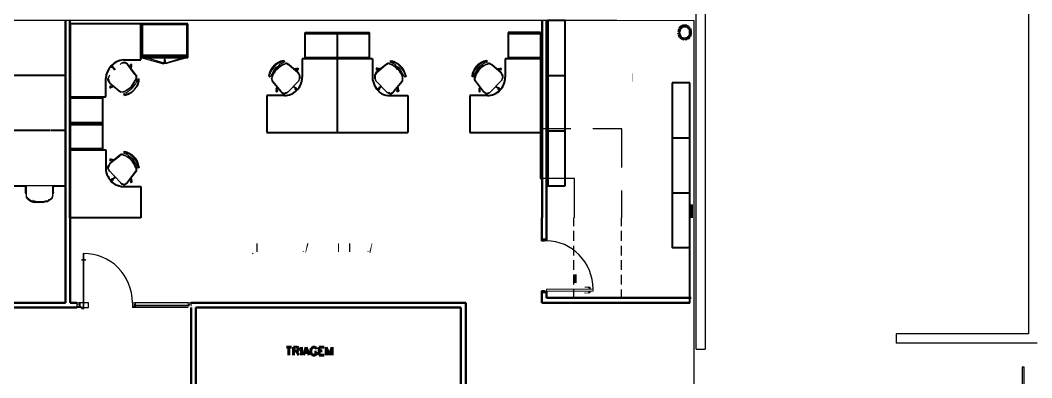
# Model space of a CAD drawing. Header units: millimetres. Extents: x -8 to 5830, y -596 to 3598.
# Drawn here: x 1683.31 to 1699.73, y 2387.28 to 2393.09 of the extents above; entities that cross this region are included whole.
import ezdxf

# ---------------------------------------------------------------- set-up
doc = ezdxf.new("R2010")
doc.units = ezdxf.units.MM
doc.layers.get('0').update_dxf_attribs({"color": 9})

msp = doc.modelspace()

# ---------------------------------------------------------------- linework, layer by layer
for p, q in [((1694.283, 2387.748), (1694.283, 2393.348)), ((1694.433, 2393.348), (1694.433, 2387.748)), ((1699.683, 2393.348), (1699.683, 2387.998)), ((1699.683, 2387.998), (1697.533, 2387.998)), ((1697.533, 2387.998), (1697.533, 2387.848)), ((1699.823, 2387.848), (1697.533, 2387.848)), ((1694.283, 2387.748), (1694.433, 2387.748))]:
    msp.add_line(p, q)
at = {"lineweight": 25}
for p, q in [((1693, 2393.087), (1679.003, 2393.087)), ((1694.253, 2378.739), (1694.253, 2393.087)), ((1685.646, 2392.394), (1685.271, 2392.508)), ((1685.271, 2392.508), (1685.271, 2392.487)), ((1685.271, 2392.487), (1685.636, 2392.384)), ((1685.291, 2392.529), (1686.021, 2392.529)), ((1685.646, 2392.394), (1685.656, 2392.487)), ((1685.656, 2392.487), (1685.666, 2392.394)), ((1685.666, 2392.394), (1686.031, 2392.508)), ((1686.031, 2392.487), (1685.666, 2392.384)), ((1686.031, 2392.508), (1686.031, 2392.487)), ((1684.797, 2392.342), (1684.787, 2392.342)), ((1684.787, 2392.342), (1684.787, 2392.322)), ((1684.787, 2392.322), (1684.807, 2392.332)), ((1684.807, 2392.353), (1684.797, 2392.342)), ((1684.807, 2392.332), (1684.817, 2392.353)), ((1684.807, 2392.342), (1684.807, 2392.353)), ((1684.817, 2392.342), (1684.807, 2392.342)), ((1684.817, 2392.311), (1684.817, 2392.342)), ((1684.817, 2392.311), (1684.827, 2392.322)), ((1684.846, 2392.28), (1684.817, 2392.311)), ((1684.827, 2392.322), (1684.856, 2392.291)), ((1684.955, 2392.394), (1684.935, 2392.373)), ((1684.975, 2392.404), (1684.955, 2392.394)), ((1685.024, 2392.394), (1684.955, 2392.394)), ((1685.024, 2392.404), (1684.975, 2392.404)), ((1685.034, 2392.394), (1685.024, 2392.404)), ((1685.034, 2392.384), (1685.024, 2392.394)), ((1685.054, 2392.384), (1685.034, 2392.394)), ((1685.054, 2392.373), (1685.034, 2392.384)), ((1685.182, 2392.218), (1685.054, 2392.384)), ((1685.172, 2392.208), (1685.054, 2392.373)), ((1685.103, 2392.353), (1685.103, 2392.373)), ((1685.123, 2392.373), (1685.103, 2392.373)), ((1685.103, 2392.353), (1685.123, 2392.353)), ((1685.123, 2392.342), (1685.103, 2392.342)), ((1685.103, 2392.342), (1685.103, 2392.322)), ((1685.113, 2392.342), (1685.123, 2392.353)), ((1685.113, 2392.311), (1685.123, 2392.342)), ((1685.123, 2392.353), (1685.123, 2392.373)), ((1685.636, 2392.384), (1685.646, 2392.394)), ((1685.666, 2392.384), (1685.666, 2392.394)), ((1687.433, 2392.291), (1687.413, 2392.249)), ((1687.462, 2392.322), (1687.433, 2392.291)), ((1687.472, 2392.301), (1687.433, 2392.239)), ((1687.462, 2392.301), (1687.443, 2392.291)), ((1687.482, 2392.291), (1687.452, 2392.27)), ((1687.492, 2392.342), (1687.462, 2392.322)), ((1687.502, 2392.332), (1687.472, 2392.301)), ((1687.482, 2392.332), (1687.472, 2392.311)), ((1687.512, 2392.322), (1687.482, 2392.291)), ((1687.522, 2392.373), (1687.492, 2392.342)), ((1687.531, 2392.353), (1687.502, 2392.332)), ((1687.571, 2392.363), (1687.512, 2392.322)), ((1687.561, 2392.394), (1687.522, 2392.373)), ((1687.571, 2392.373), (1687.531, 2392.353)), ((1687.591, 2392.404), (1687.561, 2392.394)), ((1687.61, 2392.384), (1687.571, 2392.373)), ((1687.6, 2392.373), (1687.571, 2392.363)), ((1687.6, 2392.435), (1687.581, 2392.435)), ((1687.591, 2392.425), (1687.6, 2392.435)), ((1687.6, 2392.425), (1687.591, 2392.404)), ((1687.62, 2392.384), (1687.6, 2392.373)), ((1687.62, 2392.394), (1687.61, 2392.384)), ((1687.64, 2392.394), (1687.62, 2392.394)), ((1687.64, 2392.384), (1687.62, 2392.384)), ((1687.66, 2392.384), (1687.64, 2392.394)), ((1687.65, 2392.373), (1687.64, 2392.384)), ((1687.67, 2392.363), (1687.65, 2392.373)), ((1687.67, 2392.373), (1687.66, 2392.384)), ((1687.828, 2392.239), (1687.67, 2392.373)), ((1687.818, 2392.239), (1687.67, 2392.363)), ((1687.758, 2392.301), (1687.788, 2392.311)), ((1687.788, 2392.291), (1687.778, 2392.291)), ((1687.788, 2392.311), (1687.788, 2392.291)), ((1687.798, 2392.301), (1687.788, 2392.291)), ((1687.798, 2392.311), (1687.828, 2392.311)), ((1687.798, 2392.311), (1687.798, 2392.291)), ((1687.798, 2392.291), (1687.828, 2392.291)), ((1687.798, 2392.291), (1687.808, 2392.28)), ((1687.818, 2392.28), (1687.818, 2392.291)), ((1687.828, 2392.291), (1687.828, 2392.311)), ((1689.249, 2392.373), (1689.081, 2392.239)), ((1689.111, 2392.311), (1689.091, 2392.311)), ((1689.091, 2392.311), (1689.091, 2392.291)), ((1689.121, 2392.291), (1689.091, 2392.291)), ((1689.091, 2392.291), (1689.101, 2392.28)), ((1689.249, 2392.363), (1689.101, 2392.239)), ((1689.121, 2392.301), (1689.111, 2392.311)), ((1689.111, 2392.28), (1689.131, 2392.301)), ((1689.121, 2392.291), (1689.121, 2392.301)), ((1689.16, 2392.301), (1689.131, 2392.311)), ((1689.131, 2392.311), (1689.131, 2392.291)), ((1689.131, 2392.291), (1689.14, 2392.291)), ((1689.259, 2392.384), (1689.249, 2392.373)), ((1689.269, 2392.373), (1689.249, 2392.363)), ((1689.279, 2392.394), (1689.259, 2392.384)), ((1689.279, 2392.384), (1689.269, 2392.373)), ((1689.288, 2392.394), (1689.279, 2392.394)), ((1689.298, 2392.384), (1689.279, 2392.384)), ((1689.308, 2392.384), (1689.288, 2392.394)), ((1689.318, 2392.373), (1689.298, 2392.384)), ((1689.348, 2392.373), (1689.308, 2392.384)), ((1689.318, 2392.425), (1689.318, 2392.435)), ((1689.318, 2392.435), (1689.338, 2392.435)), ((1689.318, 2392.404), (1689.328, 2392.425)), ((1689.348, 2392.363), (1689.318, 2392.373)), ((1689.358, 2392.394), (1689.328, 2392.404)), ((1689.377, 2392.353), (1689.348, 2392.373)), ((1689.407, 2392.322), (1689.348, 2392.363)), ((1689.397, 2392.373), (1689.358, 2392.394)), ((1689.417, 2392.332), (1689.377, 2392.353)), ((1689.427, 2392.342), (1689.397, 2392.373)), ((1689.437, 2392.291), (1689.407, 2392.322)), ((1689.446, 2392.301), (1689.417, 2392.332)), ((1689.456, 2392.322), (1689.427, 2392.342)), ((1689.446, 2392.332), (1689.427, 2392.311)), ((1689.466, 2392.27), (1689.437, 2392.291)), ((1689.486, 2392.239), (1689.446, 2392.301)), ((1689.486, 2392.291), (1689.456, 2392.322)), ((1689.466, 2392.301), (1689.456, 2392.291)), ((1689.506, 2392.249), (1689.486, 2392.291)), ((1690.73, 2392.291), (1690.7, 2392.249)), ((1690.749, 2392.322), (1690.73, 2392.291)), ((1690.799, 2392.332), (1690.739, 2392.27)), ((1690.759, 2392.301), (1690.739, 2392.291)), ((1690.779, 2392.342), (1690.749, 2392.322)), ((1690.799, 2392.322), (1690.749, 2392.27)), ((1690.779, 2392.332), (1690.759, 2392.311)), ((1690.818, 2392.373), (1690.779, 2392.342)), ((1690.858, 2392.363), (1690.799, 2392.322)), ((1690.828, 2392.353), (1690.799, 2392.332)), ((1690.848, 2392.394), (1690.818, 2392.373)), ((1690.868, 2392.373), (1690.828, 2392.353)), ((1690.888, 2392.404), (1690.848, 2392.394)), ((1690.897, 2392.373), (1690.858, 2392.363)), ((1690.897, 2392.384), (1690.868, 2392.373)), ((1690.888, 2392.435), (1690.878, 2392.435)), ((1690.888, 2392.425), (1690.878, 2392.425)), ((1690.897, 2392.435), (1690.888, 2392.425)), ((1690.888, 2392.425), (1690.888, 2392.404)), ((1690.917, 2392.394), (1690.897, 2392.384)), ((1690.917, 2392.384), (1690.897, 2392.373)), ((1690.937, 2392.394), (1690.917, 2392.394)), ((1690.927, 2392.384), (1690.917, 2392.384)), ((1690.967, 2392.363), (1690.927, 2392.384)), ((1690.947, 2392.384), (1690.937, 2392.394)), ((1690.967, 2392.373), (1690.947, 2392.384)), ((1691.124, 2392.239), (1690.967, 2392.373)), ((1691.115, 2392.239), (1690.967, 2392.363)), ((1691.055, 2392.301), (1691.085, 2392.311)), ((1691.085, 2392.291), (1691.065, 2392.291)), ((1691.085, 2392.311), (1691.085, 2392.291)), ((1691.095, 2392.301), (1691.085, 2392.291)), ((1691.095, 2392.311), (1691.115, 2392.311)), ((1691.095, 2392.311), (1691.095, 2392.291)), ((1691.095, 2392.291), (1691.124, 2392.291)), ((1691.095, 2392.291), (1691.105, 2392.28)), ((1691.105, 2392.28), (1691.115, 2392.291)), ((1691.124, 2392.301), (1691.115, 2392.311)), ((1691.124, 2392.291), (1691.124, 2392.301)), ((1684.758, 2392.198), (1684.728, 2392.136)), ((1684.728, 2392.136), (1684.728, 2392.125)), ((1684.728, 2392.125), (1684.748, 2392.084)), ((1684.748, 2392.167), (1684.738, 2392.146)), ((1684.738, 2392.146), (1684.748, 2392.125)), ((1684.758, 2392.187), (1684.748, 2392.177)), ((1684.748, 2392.177), (1684.748, 2392.167)), ((1684.748, 2392.125), (1684.748, 2392.105)), ((1685.182, 2392.198), (1685.172, 2392.208)), ((1685.172, 2392.105), (1685.192, 2392.146)), ((1685.192, 2392.198), (1685.182, 2392.218)), ((1685.192, 2392.177), (1685.182, 2392.198)), ((1685.182, 2392.115), (1685.202, 2392.146)), ((1685.202, 2392.187), (1685.192, 2392.198)), ((1685.192, 2392.146), (1685.192, 2392.177)), ((1685.202, 2392.146), (1685.202, 2392.187)), ((1685.202, 2392.094), (1685.212, 2392.136)), ((1685.212, 2392.136), (1685.231, 2392.136)), ((1685.231, 2392.136), (1685.241, 2392.146)), ((1685.231, 2392.125), (1685.231, 2392.136)), ((1685.241, 2392.094), (1685.241, 2392.136)), ((1687.344, 2392.187), (1687.344, 2392.177)), ((1687.364, 2392.177), (1687.344, 2392.167)), ((1687.354, 2392.177), (1687.354, 2392.187)), ((1687.373, 2392.177), (1687.354, 2392.167)), ((1687.393, 2392.218), (1687.373, 2392.177)), ((1687.393, 2392.156), (1687.383, 2392.146)), ((1687.383, 2392.146), (1687.393, 2392.125)), ((1687.413, 2392.249), (1687.393, 2392.218)), ((1687.403, 2392.198), (1687.393, 2392.156)), ((1687.403, 2392.167), (1687.393, 2392.146)), ((1687.393, 2392.146), (1687.393, 2392.136)), ((1687.393, 2392.136), (1687.413, 2392.094)), ((1687.393, 2392.125), (1687.393, 2392.105)), ((1687.423, 2392.239), (1687.403, 2392.198)), ((1687.413, 2392.198), (1687.403, 2392.167)), ((1687.433, 2392.239), (1687.413, 2392.198)), ((1687.452, 2392.27), (1687.423, 2392.239)), ((1687.808, 2392.28), (1687.818, 2392.28)), ((1687.828, 2392.218), (1687.818, 2392.239)), ((1687.847, 2392.218), (1687.828, 2392.239)), ((1687.837, 2392.208), (1687.828, 2392.218)), ((1687.828, 2392.115), (1687.837, 2392.125)), ((1687.847, 2392.187), (1687.837, 2392.208)), ((1687.837, 2392.125), (1687.847, 2392.146)), ((1687.837, 2392.115), (1687.847, 2392.136)), ((1687.847, 2392.208), (1687.847, 2392.218)), ((1687.857, 2392.187), (1687.847, 2392.208)), ((1687.847, 2392.146), (1687.847, 2392.187)), ((1687.847, 2392.136), (1687.857, 2392.146)), ((1687.857, 2392.146), (1687.857, 2392.187)), ((1689.071, 2392.218), (1689.061, 2392.208)), ((1689.061, 2392.208), (1689.061, 2392.146)), ((1689.061, 2392.146), (1689.071, 2392.136)), ((1689.081, 2392.239), (1689.071, 2392.218)), ((1689.081, 2392.208), (1689.071, 2392.187)), ((1689.071, 2392.187), (1689.071, 2392.146)), ((1689.071, 2392.146), (1689.081, 2392.125)), ((1689.071, 2392.136), (1689.081, 2392.115)), ((1689.091, 2392.218), (1689.081, 2392.208)), ((1689.081, 2392.125), (1689.091, 2392.115)), ((1689.101, 2392.239), (1689.091, 2392.218)), ((1689.101, 2392.28), (1689.111, 2392.28)), ((1689.496, 2392.239), (1689.466, 2392.27)), ((1689.506, 2392.198), (1689.486, 2392.239)), ((1689.515, 2392.198), (1689.496, 2392.239)), ((1689.525, 2392.218), (1689.506, 2392.249)), ((1689.515, 2392.167), (1689.506, 2392.198)), ((1689.525, 2392.156), (1689.515, 2392.198)), ((1689.515, 2392.115), (1689.515, 2392.167)), ((1689.545, 2392.177), (1689.525, 2392.218)), ((1689.525, 2392.105), (1689.525, 2392.156)), ((1689.555, 2392.177), (1689.545, 2392.167)), ((1689.565, 2392.187), (1689.555, 2392.177)), ((1689.575, 2392.177), (1689.555, 2392.167)), ((1689.575, 2392.187), (1689.575, 2392.177)), ((1690.641, 2392.187), (1690.641, 2392.177)), ((1690.651, 2392.177), (1690.641, 2392.167)), ((1690.651, 2392.187), (1690.651, 2392.177)), ((1690.67, 2392.177), (1690.651, 2392.167)), ((1690.68, 2392.218), (1690.67, 2392.177)), ((1690.7, 2392.249), (1690.68, 2392.218)), ((1690.72, 2392.239), (1690.68, 2392.156)), ((1690.68, 2392.156), (1690.68, 2392.125)), ((1690.68, 2392.125), (1690.69, 2392.105)), ((1690.7, 2392.167), (1690.69, 2392.146)), ((1690.69, 2392.146), (1690.69, 2392.136)), ((1690.69, 2392.136), (1690.71, 2392.094)), ((1690.71, 2392.198), (1690.7, 2392.167)), ((1690.73, 2392.239), (1690.71, 2392.198)), ((1690.739, 2392.27), (1690.72, 2392.239)), ((1690.749, 2392.27), (1690.73, 2392.239)), ((1690.927, 2391.908), (1691.134, 2392.125)), ((1691.124, 2392.218), (1691.115, 2392.239)), ((1691.134, 2392.218), (1691.124, 2392.239)), ((1691.134, 2392.208), (1691.124, 2392.218)), ((1691.124, 2392.115), (1691.134, 2392.136)), ((1691.144, 2392.208), (1691.134, 2392.218)), ((1691.134, 2392.187), (1691.134, 2392.208)), ((1691.144, 2392.167), (1691.134, 2392.187)), ((1691.134, 2392.146), (1691.144, 2392.167)), ((1691.134, 2392.125), (1691.134, 2392.146)), ((1691.134, 2392.136), (1691.144, 2392.146)), ((1691.154, 2392.187), (1691.144, 2392.208)), ((1691.144, 2392.146), (1691.154, 2392.167)), ((1691.154, 2392.167), (1691.154, 2392.187)), ((1684.748, 2392.105), (1684.758, 2392.094)), ((1684.748, 2392.084), (1684.758, 2392.074)), ((1684.758, 2392.094), (1684.767, 2392.074)), ((1684.758, 2392.074), (1684.916, 2391.939)), ((1684.767, 2392.012), (1684.758, 2392.012)), ((1684.758, 2392.012), (1684.767, 2392.001)), ((1684.767, 2392.074), (1684.925, 2391.939)), ((1684.767, 2392.022), (1684.767, 2392.012)), ((1684.787, 2392.022), (1684.767, 2392.022)), ((1684.767, 2392.001), (1684.767, 2391.991)), ((1684.787, 2392.001), (1684.767, 2392.001)), ((1684.767, 2391.991), (1684.777, 2391.991)), ((1684.777, 2391.991), (1684.797, 2392.012)), ((1684.787, 2392.012), (1684.787, 2392.022)), ((1684.797, 2392.012), (1684.817, 2392.022)), ((1684.827, 2392.012), (1684.797, 2392.001)), ((1684.797, 2392.001), (1684.797, 2392.012)), ((1685.014, 2391.939), (1685.054, 2391.96)), ((1685.024, 2391.95), (1685.113, 2392.012)), ((1685.054, 2391.96), (1685.083, 2391.981)), ((1685.064, 2391.939), (1685.103, 2391.96)), ((1685.083, 2391.981), (1685.143, 2392.043)), ((1685.103, 2391.981), (1685.143, 2392.022)), ((1685.103, 2391.96), (1685.133, 2391.991)), ((1685.113, 2392.012), (1685.172, 2392.105)), ((1685.123, 2391.919), (1685.172, 2391.97)), ((1685.133, 2391.991), (1685.152, 2392.022)), ((1685.143, 2392.043), (1685.162, 2392.074)), ((1685.152, 2392.022), (1685.182, 2392.053)), ((1685.162, 2392.074), (1685.182, 2392.115)), ((1685.172, 2391.97), (1685.192, 2392.001)), ((1685.182, 2392.053), (1685.202, 2392.094)), ((1685.192, 2392.001), (1685.212, 2392.022)), ((1685.212, 2392.022), (1685.231, 2392.053)), ((1685.231, 2392.053), (1685.241, 2392.094)), ((1687.393, 2392.105), (1687.403, 2392.094)), ((1687.403, 2392.094), (1687.541, 2391.929)), ((1687.413, 2392.094), (1687.541, 2391.939)), ((1687.472, 2392.001), (1687.462, 2391.97)), ((1687.462, 2391.97), (1687.482, 2391.97)), ((1687.462, 2391.96), (1687.472, 2391.939)), ((1687.472, 2391.96), (1687.462, 2391.96)), ((1687.462, 2391.96), (1687.462, 2391.939)), ((1687.492, 2391.981), (1687.472, 2391.96)), ((1687.492, 2391.95), (1687.482, 2391.96)), ((1687.482, 2391.929), (1687.482, 2391.96)), ((1687.65, 2391.919), (1687.837, 2392.115)), ((1687.768, 2391.991), (1687.739, 2392.012)), ((1687.749, 2392.022), (1687.778, 2392.001)), ((1687.778, 2392.001), (1687.768, 2391.991)), ((1687.798, 2391.991), (1687.768, 2391.96)), ((1687.778, 2391.991), (1687.768, 2391.981)), ((1687.768, 2391.981), (1687.768, 2391.97)), ((1687.768, 2391.97), (1687.778, 2391.96)), ((1687.788, 2391.991), (1687.778, 2391.991)), ((1687.778, 2391.96), (1687.788, 2391.96)), ((1687.798, 2391.981), (1687.788, 2391.991)), ((1687.788, 2391.96), (1687.798, 2391.97)), ((1687.798, 2391.97), (1687.798, 2391.981)), ((1689.081, 2392.115), (1689.269, 2391.919)), ((1689.131, 2391.991), (1689.121, 2391.97)), ((1689.131, 2391.991), (1689.121, 2391.981)), ((1689.121, 2391.981), (1689.121, 2391.97)), ((1689.121, 2391.97), (1689.131, 2391.96)), ((1689.15, 2391.991), (1689.131, 2391.991)), ((1689.15, 2391.981), (1689.131, 2391.96)), ((1689.131, 2391.96), (1689.14, 2391.96)), ((1689.17, 2392.022), (1689.14, 2392.001)), ((1689.14, 2392.001), (1689.14, 2391.991)), ((1689.14, 2391.981), (1689.15, 2391.991)), ((1689.15, 2391.981), (1689.14, 2391.981)), ((1689.14, 2391.96), (1689.15, 2391.97)), ((1689.18, 2392.012), (1689.15, 2391.991)), ((1689.15, 2391.97), (1689.15, 2391.981)), ((1689.377, 2391.929), (1689.515, 2392.094)), ((1689.377, 2391.939), (1689.506, 2392.094)), ((1689.437, 2391.981), (1689.427, 2391.97)), ((1689.427, 2391.95), (1689.446, 2391.97)), ((1689.446, 2391.97), (1689.437, 2391.97)), ((1689.437, 2391.96), (1689.437, 2391.939)), ((1689.446, 2392.001), (1689.446, 2391.97)), ((1689.456, 2391.96), (1689.446, 2391.939)), ((1689.446, 2391.96), (1689.456, 2391.96)), ((1689.456, 2391.96), (1689.456, 2391.939)), ((1689.506, 2392.094), (1689.515, 2392.115)), ((1689.515, 2392.094), (1689.525, 2392.105)), ((1690.69, 2392.105), (1690.7, 2392.094)), ((1690.7, 2392.094), (1690.828, 2391.929)), ((1690.71, 2392.094), (1690.828, 2391.939)), ((1690.769, 2392.001), (1690.759, 2391.97)), ((1690.759, 2391.97), (1690.779, 2391.97)), ((1690.769, 2391.97), (1690.759, 2391.96)), ((1690.759, 2391.96), (1690.759, 2391.939)), ((1690.779, 2391.96), (1690.759, 2391.96)), ((1690.779, 2391.97), (1690.779, 2391.981)), ((1690.779, 2391.929), (1690.779, 2391.96)), ((1691.055, 2391.991), (1691.026, 2392.012)), ((1691.036, 2392.022), (1691.065, 2392.001)), ((1691.065, 2391.991), (1691.055, 2391.991)), ((1691.065, 2392.001), (1691.065, 2391.991)), ((1691.075, 2391.991), (1691.065, 2391.981)), ((1691.075, 2391.981), (1691.065, 2391.96)), ((1691.065, 2391.981), (1691.065, 2391.97)), ((1691.065, 2391.97), (1691.075, 2391.96)), ((1691.095, 2391.991), (1691.075, 2391.97)), ((1691.085, 2391.991), (1691.075, 2391.991)), ((1691.075, 2391.96), (1691.085, 2391.96)), ((1691.095, 2391.981), (1691.085, 2391.991)), ((1691.085, 2391.96), (1691.095, 2391.97)), ((1691.095, 2391.97), (1691.095, 2391.981)), ((1684.916, 2391.939), (1684.935, 2391.929)), ((1684.925, 2391.939), (1684.935, 2391.939)), ((1684.935, 2391.939), (1684.955, 2391.929)), ((1684.935, 2391.929), (1685.014, 2391.939)), ((1684.945, 2391.919), (1684.935, 2391.929)), ((1684.955, 2391.929), (1684.985, 2391.929)), ((1684.985, 2391.929), (1685.024, 2391.95)), ((1684.985, 2391.877), (1684.995, 2391.888)), ((1684.995, 2391.908), (1685.034, 2391.919)), ((1684.995, 2391.888), (1684.995, 2391.908)), ((1684.995, 2391.888), (1685.004, 2391.888)), ((1684.995, 2391.867), (1685.004, 2391.877)), ((1685.004, 2391.867), (1685.064, 2391.888)), ((1685.034, 2391.919), (1685.064, 2391.939)), ((1685.064, 2391.888), (1685.123, 2391.919)), ((1687.462, 2391.939), (1687.472, 2391.929)), ((1687.472, 2391.929), (1687.482, 2391.929)), ((1687.482, 2391.939), (1687.492, 2391.939)), ((1687.492, 2391.939), (1687.492, 2391.95)), ((1687.541, 2391.939), (1687.551, 2391.929)), ((1687.541, 2391.929), (1687.551, 2391.919)), ((1687.551, 2391.929), (1687.571, 2391.919)), ((1687.551, 2391.919), (1687.561, 2391.908)), ((1687.561, 2391.908), (1687.581, 2391.898)), ((1687.571, 2391.919), (1687.581, 2391.908)), ((1687.581, 2391.908), (1687.6, 2391.908)), ((1687.581, 2391.898), (1687.6, 2391.898)), ((1687.6, 2391.908), (1687.62, 2391.919)), ((1687.6, 2391.898), (1687.62, 2391.908)), ((1687.62, 2391.919), (1687.64, 2391.919)), ((1687.62, 2391.908), (1687.63, 2391.908)), ((1687.63, 2391.908), (1687.65, 2391.919)), ((1687.64, 2391.919), (1687.65, 2391.929)), ((1689.259, 2391.929), (1689.279, 2391.919)), ((1689.269, 2391.919), (1689.288, 2391.908)), ((1689.279, 2391.919), (1689.298, 2391.919)), ((1689.288, 2391.908), (1689.298, 2391.908)), ((1689.298, 2391.919), (1689.318, 2391.908)), ((1689.298, 2391.908), (1689.318, 2391.898)), ((1689.318, 2391.908), (1689.328, 2391.908)), ((1689.318, 2391.898), (1689.338, 2391.898)), ((1689.328, 2391.908), (1689.367, 2391.929)), ((1689.338, 2391.898), (1689.348, 2391.908)), ((1689.348, 2391.908), (1689.367, 2391.919)), ((1689.367, 2391.929), (1689.377, 2391.939)), ((1689.367, 2391.919), (1689.377, 2391.929)), ((1689.427, 2391.939), (1689.427, 2391.95)), ((1689.437, 2391.929), (1689.427, 2391.939)), ((1689.446, 2391.929), (1689.437, 2391.929)), ((1689.456, 2391.939), (1689.446, 2391.939)), ((1689.446, 2391.939), (1689.446, 2391.929)), ((1690.759, 2391.939), (1690.769, 2391.929)), ((1690.769, 2391.929), (1690.779, 2391.929)), ((1690.828, 2391.939), (1690.848, 2391.929)), ((1690.828, 2391.929), (1690.848, 2391.919)), ((1690.848, 2391.929), (1690.858, 2391.919)), ((1690.848, 2391.919), (1690.858, 2391.908)), ((1690.858, 2391.919), (1690.878, 2391.908)), ((1690.858, 2391.908), (1690.878, 2391.898)), ((1690.878, 2391.908), (1690.897, 2391.908)), ((1690.878, 2391.898), (1690.897, 2391.898)), ((1690.897, 2391.908), (1690.917, 2391.919)), ((1690.897, 2391.898), (1690.907, 2391.908)), ((1690.907, 2391.908), (1690.927, 2391.908)), ((1690.917, 2391.919), (1690.937, 2391.919)), ((1690.937, 2391.919), (1690.947, 2391.929)), ((1692.25, 2391.329), (1691.786, 2391.329)), ((1693.079, 2391.329), (1692.605, 2391.329)), ((1693.079, 2390.699), (1693.079, 2391.329)), ((1684.916, 2390.895), (1684.758, 2390.761)), ((1684.767, 2390.833), (1684.758, 2390.823)), ((1684.758, 2390.823), (1684.767, 2390.813)), ((1684.925, 2390.885), (1684.767, 2390.761)), ((1684.787, 2390.833), (1684.767, 2390.833)), ((1684.787, 2390.813), (1684.767, 2390.813)), ((1684.767, 2390.813), (1684.777, 2390.802)), ((1684.777, 2390.802), (1684.777, 2390.813)), ((1684.787, 2390.813), (1684.787, 2390.833)), ((1684.797, 2390.823), (1684.787, 2390.823)), ((1684.797, 2390.813), (1684.797, 2390.833)), ((1684.827, 2390.823), (1684.797, 2390.833)), ((1684.817, 2390.813), (1684.797, 2390.813)), ((1684.935, 2390.906), (1684.916, 2390.895)), ((1684.935, 2390.895), (1684.925, 2390.885)), ((1684.945, 2390.916), (1684.935, 2390.906)), ((1684.955, 2390.906), (1684.935, 2390.895)), ((1684.965, 2390.916), (1684.945, 2390.916)), ((1684.975, 2390.906), (1684.955, 2390.906)), ((1684.985, 2390.906), (1684.965, 2390.916)), ((1684.985, 2390.895), (1684.975, 2390.906)), ((1684.985, 2390.947), (1684.995, 2390.957)), ((1685.014, 2390.895), (1684.985, 2390.906)), ((1685.024, 2390.885), (1684.985, 2390.895)), ((1684.995, 2390.957), (1685.004, 2390.957)), ((1684.995, 2390.926), (1684.995, 2390.947)), ((1684.995, 2390.947), (1685.004, 2390.947)), ((1685.034, 2390.916), (1684.995, 2390.926)), ((1685.054, 2390.875), (1685.014, 2390.895)), ((1685.083, 2390.844), (1685.024, 2390.885)), ((1685.064, 2390.895), (1685.034, 2390.916)), ((1685.083, 2390.854), (1685.054, 2390.875)), ((1685.103, 2390.864), (1685.064, 2390.895)), ((1685.143, 2390.792), (1685.083, 2390.854)), ((1685.133, 2390.792), (1685.083, 2390.844)), ((1685.133, 2390.844), (1685.103, 2390.864)), ((1685.123, 2390.854), (1685.103, 2390.833)), ((1685.143, 2390.823), (1685.123, 2390.813)), ((1685.152, 2390.813), (1685.133, 2390.844)), ((1685.182, 2390.771), (1685.152, 2390.813)), ((1684.738, 2390.73), (1684.728, 2390.709)), ((1684.728, 2390.709), (1684.728, 2390.689)), ((1684.728, 2390.689), (1684.738, 2390.668)), ((1684.748, 2390.74), (1684.738, 2390.73)), ((1684.748, 2390.709), (1684.738, 2390.689)), ((1684.738, 2390.689), (1684.748, 2390.668)), ((1684.738, 2390.668), (1684.945, 2390.451)), ((1684.758, 2390.761), (1684.748, 2390.74)), ((1684.758, 2390.74), (1684.748, 2390.73)), ((1684.748, 2390.73), (1684.748, 2390.709)), ((1684.748, 2390.668), (1684.748, 2390.647)), ((1684.748, 2390.647), (1684.758, 2390.637)), ((1684.767, 2390.761), (1684.758, 2390.74)), ((1685.152, 2390.761), (1685.133, 2390.792)), ((1685.162, 2390.761), (1685.143, 2390.792)), ((1685.172, 2390.72), (1685.152, 2390.761)), ((1685.202, 2390.678), (1685.162, 2390.761)), ((1685.192, 2390.689), (1685.172, 2390.72)), ((1685.202, 2390.74), (1685.182, 2390.771)), ((1685.182, 2390.637), (1685.192, 2390.658)), ((1685.192, 2390.658), (1685.192, 2390.689)), ((1685.192, 2390.627), (1685.202, 2390.647)), ((1685.212, 2390.699), (1685.202, 2390.74)), ((1685.202, 2390.647), (1685.202, 2390.678)), ((1685.231, 2390.699), (1685.212, 2390.689)), ((1685.231, 2390.709), (1685.231, 2390.699)), ((1685.241, 2390.699), (1685.231, 2390.689)), ((1685.241, 2390.709), (1685.241, 2390.699)), ((1684.807, 2390.513), (1684.787, 2390.492)), ((1684.797, 2390.513), (1684.787, 2390.503)), ((1684.787, 2390.503), (1684.787, 2390.492)), ((1684.787, 2390.492), (1684.797, 2390.482)), ((1684.827, 2390.513), (1684.797, 2390.513)), ((1684.797, 2390.482), (1684.807, 2390.482)), ((1684.817, 2390.503), (1684.807, 2390.482)), ((1684.807, 2390.482), (1684.817, 2390.492)), ((1684.846, 2390.554), (1684.817, 2390.523)), ((1684.817, 2390.492), (1684.817, 2390.523)), ((1684.856, 2390.534), (1684.827, 2390.513)), ((1685.054, 2390.461), (1685.172, 2390.616)), ((1685.054, 2390.451), (1685.182, 2390.616)), ((1685.103, 2390.492), (1685.103, 2390.503)), ((1685.123, 2390.492), (1685.103, 2390.492)), ((1685.103, 2390.482), (1685.103, 2390.461)), ((1685.123, 2390.482), (1685.103, 2390.482)), ((1685.113, 2390.523), (1685.123, 2390.492)), ((1685.123, 2390.492), (1685.113, 2390.482)), ((1685.123, 2390.482), (1685.123, 2390.461)), ((1685.172, 2390.616), (1685.182, 2390.637)), ((1685.182, 2390.616), (1685.192, 2390.627)), ((1692.309, 2390.523), (1691.786, 2390.523)), ((1692.309, 2389.882), (1692.309, 2390.523)), ((1683.395, 2390.285), (1683.395, 2390.399)), ((1683.395, 2390.399), (1683.405, 2390.285)), ((1683.849, 2390.399), (1683.395, 2390.399)), ((1683.405, 2390.399), (1683.405, 2390.213)), ((1683.849, 2390.399), (1683.84, 2390.296)), ((1683.84, 2390.223), (1683.84, 2390.399)), ((1683.849, 2390.296), (1683.849, 2390.399)), ((1684.935, 2390.451), (1684.955, 2390.441)), ((1684.945, 2390.451), (1684.955, 2390.43)), ((1684.955, 2390.441), (1684.965, 2390.441)), ((1684.955, 2390.43), (1684.975, 2390.43)), ((1684.965, 2390.441), (1684.985, 2390.43)), ((1684.975, 2390.43), (1684.985, 2390.42)), ((1684.985, 2390.43), (1685.004, 2390.43)), ((1684.985, 2390.42), (1685.004, 2390.42)), ((1685.004, 2390.43), (1685.024, 2390.441)), ((1685.004, 2390.42), (1685.024, 2390.43)), ((1685.024, 2390.441), (1685.034, 2390.451)), ((1685.024, 2390.43), (1685.034, 2390.441)), ((1685.034, 2390.451), (1685.054, 2390.461)), ((1685.034, 2390.441), (1685.054, 2390.451)), ((1685.103, 2390.461), (1685.113, 2390.451)), ((1685.113, 2390.451), (1685.123, 2390.461)), ((1693.079, 2389.882), (1693.079, 2390.327)), ((1683.405, 2390.285), (1683.395, 2390.285)), ((1683.395, 2390.285), (1683.405, 2390.265)), ((1683.405, 2390.223), (1683.415, 2390.234)), ((1683.405, 2390.213), (1683.415, 2390.223)), ((1683.425, 2390.223), (1683.405, 2390.203)), ((1683.425, 2390.213), (1683.405, 2390.213)), ((1683.415, 2390.203), (1683.415, 2390.223)), ((1683.455, 2390.172), (1683.415, 2390.213)), ((1683.455, 2390.182), (1683.415, 2390.213)), ((1683.415, 2390.203), (1683.455, 2390.172)), ((1683.425, 2390.213), (1683.455, 2390.182)), ((1683.455, 2390.172), (1683.464, 2390.182)), ((1683.455, 2390.161), (1683.455, 2390.182)), ((1683.464, 2390.172), (1683.455, 2390.172)), ((1683.455, 2390.151), (1683.474, 2390.172)), ((1683.474, 2390.172), (1683.455, 2390.161)), ((1683.474, 2390.161), (1683.455, 2390.151)), ((1683.474, 2390.172), (1683.464, 2390.161)), ((1683.474, 2390.151), (1683.474, 2390.161)), ((1683.474, 2390.161), (1683.504, 2390.141)), ((1683.474, 2390.161), (1683.534, 2390.141)), ((1683.474, 2390.161), (1683.484, 2390.161)), ((1683.474, 2390.151), (1683.534, 2390.13)), ((1683.504, 2390.161), (1683.484, 2390.151)), ((1683.504, 2390.141), (1683.504, 2390.151)), ((1683.543, 2390.151), (1683.504, 2390.151)), ((1683.534, 2390.141), (1683.543, 2390.151)), ((1683.622, 2390.13), (1683.543, 2390.151)), ((1683.672, 2390.13), (1683.751, 2390.151)), ((1683.672, 2390.141), (1683.711, 2390.151)), ((1683.711, 2390.141), (1683.77, 2390.161)), ((1683.711, 2390.151), (1683.711, 2390.141)), ((1683.751, 2390.151), (1683.711, 2390.151)), ((1683.741, 2390.151), (1683.761, 2390.161)), ((1683.78, 2390.161), (1683.751, 2390.141)), ((1683.78, 2390.161), (1683.751, 2390.151)), ((1683.751, 2390.151), (1683.77, 2390.161)), ((1683.77, 2390.151), (1683.751, 2390.141)), ((1683.751, 2390.151), (1683.751, 2390.141)), ((1683.761, 2390.161), (1683.78, 2390.161)), ((1683.77, 2390.151), (1683.83, 2390.213)), ((1683.77, 2390.161), (1683.78, 2390.182)), ((1683.78, 2390.182), (1683.79, 2390.182)), ((1683.78, 2390.161), (1683.79, 2390.182)), ((1683.78, 2390.182), (1683.78, 2390.161)), ((1683.79, 2390.182), (1683.83, 2390.213)), ((1683.79, 2390.172), (1683.83, 2390.203)), ((1683.79, 2390.172), (1683.79, 2390.182)), ((1683.84, 2390.244), (1683.83, 2390.223)), ((1683.83, 2390.203), (1683.83, 2390.223)), ((1683.83, 2390.203), (1683.84, 2390.223)), ((1683.83, 2390.213), (1683.84, 2390.223)), ((1683.83, 2390.223), (1683.84, 2390.223)), ((1683.84, 2390.296), (1683.849, 2390.296)), ((1683.849, 2390.296), (1683.84, 2390.265)), ((1683.751, 2390.141), (1683.504, 2390.141)), ((1683.534, 2390.13), (1683.534, 2390.141)), ((1683.534, 2390.141), (1683.583, 2390.13)), ((1683.672, 2390.13), (1683.534, 2390.13)), ((1683.583, 2390.13), (1683.583, 2390.141)), ((1683.622, 2390.13), (1683.622, 2390.141)), ((1683.622, 2390.13), (1683.672, 2390.141)), ((1683.672, 2390.141), (1683.672, 2390.13)), ((1692.301, 2389.748), (1692.301, 2389.882)), ((1693.071, 2389.748), (1693.071, 2389.882)), ((1692.301, 2389.509), (1692.301, 2389.668)), ((1693.071, 2389.509), (1693.071, 2389.668)), ((1692.301, 2389.272), (1692.301, 2389.429)), ((1693.071, 2389.272), (1693.071, 2389.429)), ((1687.094, 2389.295), (1687.084, 2389.305)), ((1692.301, 2389.036), (1692.301, 2389.193)), ((1693.071, 2389.036), (1693.071, 2389.193)), ((1692.301, 2388.797), (1692.301, 2388.956)), ((1693.071, 2388.797), (1693.071, 2388.956)), ((1692.301, 2388.583), (1692.301, 2388.72)), ((1693.071, 2388.583), (1693.071, 2388.72)), ((1683.506, 2388.503), (1683.354, 2388.503)), ((1683.732, 2388.503), (1683.58, 2388.503)), ((1683.958, 2388.503), (1683.808, 2388.503)), ((1684.42, 2388.503), (1684.259, 2388.503)), ((1684.276, 2388.503), (1684.276, 2388.424)), ((1684.333, 2388.424), (1684.276, 2388.424)), ((1684.344, 2388.424), (1684.42, 2388.424)), ((1684.42, 2388.424), (1684.42, 2388.503)), ((1685.161, 2388.45), (1685.171, 2388.461)), ((1686.037, 2388.503), (1685.167, 2388.503)), ((1686.037, 2388.424), (1685.18, 2388.424)), ((1685.188, 2388.45), (1685.199, 2388.461)), ((1685.216, 2388.45), (1685.226, 2388.461)), ((1685.241, 2388.45), (1685.251, 2388.461)), ((1685.268, 2388.45), (1685.279, 2388.461)), ((1685.296, 2388.45), (1685.306, 2388.461)), ((1685.323, 2388.45), (1685.334, 2388.461)), ((1685.349, 2388.45), (1685.359, 2388.461)), ((1685.376, 2388.45), (1685.386, 2388.461)), ((1685.403, 2388.45), (1685.414, 2388.461)), ((1685.431, 2388.45), (1685.441, 2388.461)), ((1685.456, 2388.45), (1685.467, 2388.461)), ((1685.484, 2388.45), (1685.494, 2388.461)), ((1685.511, 2388.45), (1685.522, 2388.461)), ((1685.538, 2388.45), (1685.549, 2388.461)), ((1685.564, 2388.45), (1685.574, 2388.461)), ((1685.591, 2388.45), (1685.602, 2388.461)), ((1685.619, 2388.45), (1685.629, 2388.461)), ((1685.646, 2388.45), (1685.657, 2388.461)), ((1685.671, 2388.45), (1685.682, 2388.461)), ((1685.699, 2388.45), (1685.709, 2388.461)), ((1685.726, 2388.45), (1685.737, 2388.461)), ((1685.754, 2388.45), (1685.762, 2388.461)), ((1685.779, 2388.45), (1685.79, 2388.461)), ((1685.807, 2388.45), (1685.817, 2388.461)), ((1685.834, 2388.45), (1685.844, 2388.461)), ((1685.861, 2388.45), (1685.87, 2388.461)), ((1685.887, 2388.45), (1685.897, 2388.461)), ((1685.914, 2388.45), (1685.925, 2388.461)), ((1685.942, 2388.45), (1685.952, 2388.461)), ((1685.967, 2388.45), (1685.977, 2388.461)), ((1685.994, 2388.45), (1686.005, 2388.461)), ((1686.022, 2388.45), (1686.032, 2388.461)), ((1686.049, 2388.45), (1686.058, 2388.459)), ((1686.222, 2388.503), (1686.072, 2388.503)), ((1686.45, 2388.503), (1686.298, 2388.503)), ((1686.676, 2388.503), (1686.524, 2388.503)), ((1686.902, 2388.503), (1686.752, 2388.503)), ((1688.514, 2388.503), (1687.657, 2388.503)), ((1688.715, 2388.503), (1688.563, 2388.503)), ((1688.941, 2388.503), (1688.789, 2388.503)), ((1689.167, 2388.503), (1689.017, 2388.503)), ((1689.392, 2388.503), (1689.243, 2388.503)), ((1691.988, 2388.503), (1691.836, 2388.503)), ((1692.214, 2388.503), (1692.062, 2388.503)), ((1692.44, 2388.503), (1692.29, 2388.503)), ((1692.666, 2388.503), (1692.516, 2388.503)), ((1692.894, 2388.503), (1692.742, 2388.503)), ((1693.12, 2388.503), (1692.968, 2388.503)), ((1693.345, 2388.503), (1693.196, 2388.503)), ((1693.573, 2388.503), (1693.421, 2388.503)), ((1693.799, 2388.503), (1693.647, 2388.503)), ((1694.025, 2388.503), (1693.875, 2388.503)), ((1694.188, 2388.503), (1694.101, 2388.503))]:
    msp.add_line(p, q, dxfattribs=at)
at = {"lineweight": 50}
for p, q in [((1684.047, 2393.087), (1684.047, 2389.882)), ((1684.116, 2393.087), (1684.116, 2389.882)), ((1691.786, 2393.087), (1691.786, 2389.882)), ((1691.855, 2389.882), (1691.855, 2393.087)), ((1684.044, 2389.882), (1684.044, 2388.503)), ((1684.12, 2389.882), (1684.12, 2388.503)), ((1691.777, 2389.882), (1691.777, 2389.529)), ((1691.853, 2389.529), (1691.853, 2389.882)), ((1691.777, 2389.529), (1691.853, 2389.529)), ((1691.777, 2388.503), (1691.777, 2388.673)), ((1691.777, 2388.673), (1691.853, 2388.673)), ((1691.853, 2388.673), (1691.853, 2388.583)), ((1691.853, 2388.583), (1694.202, 2388.583)), ((1684.044, 2388.503), (1680.935, 2388.503)), ((1684.23, 2388.424), (1680.935, 2388.424)), ((1684.12, 2388.503), (1684.23, 2388.503)), ((1690.543, 2388.503), (1686.083, 2388.503)), ((1686.083, 2385.928), (1686.083, 2388.424)), ((1686.161, 2388.424), (1686.161, 2385.928)), ((1690.467, 2388.424), (1686.161, 2388.424)), ((1690.467, 2385.579), (1690.467, 2388.424)), ((1690.543, 2385.916), (1690.543, 2388.503)), ((1694.184, 2388.503), (1691.777, 2388.503))]:
    msp.add_line(p, q, dxfattribs=at)
at = {"lineweight": 40}
for p, q in [((1684.047, 2393.087), (1684.047, 2392.198)), ((1684.126, 2389.882), (1684.126, 2393.035)), ((1686.031, 2393.035), (1684.126, 2393.035)), ((1685.271, 2392.446), (1685.271, 2393.035)), ((1686.021, 2393.025), (1685.291, 2393.025)), ((1685.291, 2393.025), (1685.291, 2392.508)), ((1686.021, 2392.508), (1686.021, 2393.025)), ((1686.031, 2392.487), (1686.031, 2393.035)), ((1691.875, 2393.087), (1691.875, 2390.399)), ((1692.161, 2393.087), (1691.875, 2393.087)), ((1692.161, 2390.399), (1692.161, 2393.087)), ((1687.936, 2392.466), (1687.936, 2392.89)), ((1687.936, 2392.89), (1688.982, 2392.89)), ((1688.982, 2392.87), (1687.936, 2392.87)), ((1688.459, 2391.267), (1688.459, 2392.89)), ((1688.982, 2392.466), (1688.982, 2392.89)), ((1691.756, 2392.89), (1691.233, 2392.89)), ((1691.233, 2392.89), (1691.233, 2392.466)), ((1691.756, 2392.87), (1691.233, 2392.87)), ((1691.756, 2392.89), (1691.756, 2390.523)), ((1685.271, 2392.508), (1686.031, 2392.508)), ((1685.271, 2392.487), (1686.031, 2392.487)), ((1685.656, 2392.508), (1685.656, 2392.487)), ((1689.032, 2392.466), (1687.887, 2392.466)), ((1687.887, 2392.466), (1687.887, 2392.167)), ((1687.936, 2392.487), (1688.982, 2392.487)), ((1689.032, 2392.466), (1689.032, 2392.125)), ((1691.756, 2392.466), (1691.184, 2392.466)), ((1691.184, 2392.466), (1691.184, 2392.167)), ((1691.233, 2392.487), (1691.756, 2392.487)), ((1684.985, 2392.446), (1685.271, 2392.446)), ((1683.119, 2392.198), (1684.047, 2392.198)), ((1684.698, 2391.846), (1684.698, 2392.146)), ((1689.032, 2392.125), (1689.042, 2392.094)), ((1692.161, 2392.187), (1691.875, 2392.187)), ((1689.042, 2392.094), (1689.061, 2392.032)), ((1689.061, 2392.032), (1689.101, 2391.97)), ((1689.101, 2391.97), (1689.15, 2391.919)), ((1694.184, 2392.074), (1693.898, 2392.074)), ((1693.898, 2392.074), (1693.898, 2389.397)), ((1694.184, 2388.503), (1694.184, 2392.074)), ((1684.126, 2391.846), (1684.698, 2391.846)), ((1684.649, 2391.826), (1684.126, 2391.826)), ((1684.649, 2390.988), (1684.649, 2391.846)), ((1687.6, 2391.867), (1687.314, 2391.867)), ((1687.314, 2391.867), (1687.314, 2391.267)), ((1689.15, 2391.919), (1689.18, 2391.898)), ((1689.18, 2391.898), (1689.209, 2391.888)), ((1689.209, 2391.888), (1689.249, 2391.877)), ((1689.249, 2391.877), (1689.279, 2391.867)), ((1689.279, 2391.867), (1689.604, 2391.867)), ((1689.604, 2391.867), (1689.604, 2391.267)), ((1690.897, 2391.867), (1690.611, 2391.867)), ((1690.611, 2391.867), (1690.611, 2391.267)), ((1683.8, 2391.298), (1683.119, 2391.298)), ((1684.047, 2391.298), (1683.81, 2391.298)), ((1684.047, 2390.399), (1684.047, 2391.298)), ((1684.126, 2391.433), (1684.649, 2391.433)), ((1684.649, 2391.412), (1684.126, 2391.412)), ((1684.649, 2391.391), (1684.126, 2391.391)), ((1691.786, 2391.329), (1691.756, 2391.329)), ((1691.786, 2390.523), (1691.786, 2391.329)), ((1687.314, 2391.267), (1689.604, 2391.267)), ((1690.611, 2391.267), (1691.756, 2391.267)), ((1692.161, 2391.288), (1691.875, 2391.288)), ((1694.184, 2391.174), (1693.898, 2391.174)), ((1684.126, 2391.009), (1684.649, 2391.009)), ((1684.126, 2390.988), (1684.698, 2390.988)), ((1684.698, 2390.988), (1684.698, 2390.658)), ((1684.698, 2390.658), (1684.708, 2390.616)), ((1684.708, 2390.616), (1684.718, 2390.585)), ((1684.718, 2390.585), (1684.738, 2390.554)), ((1684.738, 2390.554), (1684.748, 2390.523)), ((1684.748, 2390.523), (1684.777, 2390.492)), ((1684.777, 2390.492), (1684.797, 2390.461)), ((1691.756, 2390.523), (1691.786, 2390.523)), ((1683.119, 2390.399), (1683.395, 2390.399)), ((1683.849, 2390.399), (1684.047, 2390.399)), ((1684.797, 2390.461), (1684.856, 2390.42)), ((1684.856, 2390.42), (1684.886, 2390.41)), ((1684.886, 2390.41), (1684.916, 2390.399)), ((1684.916, 2390.399), (1684.955, 2390.389)), ((1684.955, 2390.389), (1685.271, 2390.389)), ((1685.271, 2390.389), (1685.271, 2389.882)), ((1691.875, 2390.399), (1692.161, 2390.399)), ((1694.184, 2390.285), (1693.898, 2390.285)), ((1685.271, 2389.882), (1684.126, 2389.882)), ((1694.184, 2389.397), (1693.898, 2389.397))]:
    msp.add_line(p, q, dxfattribs=at)
at = {"lineweight": 20}
for p, q in [((1685.281, 2393.087), (1685.429, 2393.087)), ((1686.574, 2393.087), (1686.712, 2393.087)), ((1687.995, 2393.087), (1687.847, 2393.087)), ((1689.131, 2393.087), (1689.288, 2393.087)), ((1690.433, 2393.087), (1690.572, 2393.087)), ((1691.855, 2393.087), (1691.707, 2393.087)), ((1693, 2393.087), (1694.253, 2393.087)), ((1691.777, 2389.56), (1691.769, 2389.56)), ((1691.769, 2389.56), (1691.769, 2389.509)), ((1691.769, 2389.509), (1691.777, 2389.509)), ((1691.777, 2389.5), (1691.777, 2389.56)), ((1691.822, 2389.5), (1691.777, 2389.5)), ((1691.853, 2389.509), (1691.822, 2389.509)), ((1691.822, 2389.509), (1691.822, 2389.5)), ((1691.853, 2389.569), (1691.853, 2389.509)), ((1691.864, 2389.569), (1691.853, 2389.569)), ((1691.853, 2389.52), (1691.864, 2389.52)), ((1691.864, 2389.52), (1691.864, 2389.569)), ((1684.333, 2389.206), (1684.308, 2389.206)), ((1684.308, 2389.206), (1684.308, 2389.193)), ((1684.308, 2389.193), (1684.333, 2389.193)), ((1684.333, 2389.301), (1684.333, 2388.406)), ((1684.344, 2389.301), (1684.333, 2389.301)), ((1684.344, 2388.406), (1684.344, 2389.301)), ((1684.344, 2389.206), (1684.369, 2389.206)), ((1684.369, 2389.193), (1684.344, 2389.193)), ((1684.369, 2389.206), (1684.369, 2389.193)), ((1691.777, 2388.693), (1691.769, 2388.693)), ((1691.769, 2388.693), (1691.769, 2388.642)), ((1691.822, 2388.702), (1691.777, 2388.702)), ((1691.777, 2388.642), (1691.777, 2388.702)), ((1691.822, 2388.693), (1691.822, 2388.702)), ((1692.615, 2388.693), (1691.822, 2388.693)), ((1691.853, 2388.722), (1692.615, 2388.722)), ((1691.853, 2388.722), (1691.853, 2388.634)), ((1691.864, 2388.682), (1691.853, 2388.682)), ((1691.864, 2388.634), (1691.864, 2388.682)), ((1692.615, 2388.722), (1692.615, 2388.693)), ((1691.769, 2388.642), (1691.777, 2388.642)), ((1691.853, 2388.634), (1691.864, 2388.634)), ((1684.23, 2388.424), (1684.23, 2388.503)), ((1684.23, 2388.503), (1684.276, 2388.503)), ((1684.234, 2388.444), (1684.23, 2388.444)), ((1684.232, 2388.439), (1684.23, 2388.437)), ((1684.276, 2388.424), (1684.23, 2388.424)), ((1684.232, 2388.481), (1684.232, 2388.501)), ((1684.232, 2388.501), (1684.274, 2388.501)), ((1684.274, 2388.481), (1684.232, 2388.481)), ((1684.232, 2388.477), (1684.232, 2388.448)), ((1684.274, 2388.477), (1684.232, 2388.477)), ((1684.232, 2388.448), (1684.238, 2388.448)), ((1684.232, 2388.439), (1684.232, 2388.446)), ((1684.236, 2388.446), (1684.232, 2388.446)), ((1684.232, 2388.441), (1684.238, 2388.441)), ((1684.24, 2388.439), (1684.232, 2388.439)), ((1684.232, 2388.437), (1684.232, 2388.426)), ((1684.232, 2388.435), (1684.234, 2388.437)), ((1684.236, 2388.43), (1684.232, 2388.435)), ((1684.232, 2388.426), (1684.276, 2388.426)), ((1684.234, 2388.437), (1684.234, 2388.439)), ((1684.234, 2388.435), (1684.236, 2388.437)), ((1684.234, 2388.43), (1684.236, 2388.435)), ((1684.236, 2388.444), (1684.236, 2388.446)), ((1684.236, 2388.444), (1684.276, 2388.444)), ((1684.236, 2388.437), (1684.236, 2388.439)), ((1684.238, 2388.441), (1684.238, 2388.448)), ((1684.266, 2388.441), (1684.24, 2388.441)), ((1684.24, 2388.441), (1684.24, 2388.439)), ((1684.266, 2388.439), (1684.266, 2388.441)), ((1684.274, 2388.439), (1684.266, 2388.439)), ((1684.268, 2388.448), (1684.274, 2388.448)), ((1684.268, 2388.448), (1684.268, 2388.441)), ((1684.268, 2388.441), (1684.274, 2388.441)), ((1684.276, 2388.446), (1684.27, 2388.446)), ((1684.274, 2388.435), (1684.27, 2388.43)), ((1684.27, 2388.43), (1684.272, 2388.435)), ((1684.272, 2388.446), (1684.272, 2388.444)), ((1684.272, 2388.439), (1684.272, 2388.435)), ((1684.272, 2388.435), (1684.276, 2388.439)), ((1684.274, 2388.501), (1684.274, 2388.481)), ((1684.274, 2388.477), (1684.274, 2388.448)), ((1684.274, 2388.446), (1684.274, 2388.439)), ((1684.274, 2388.428), (1684.274, 2388.437)), ((1684.276, 2388.428), (1684.274, 2388.428)), ((1684.276, 2388.503), (1684.276, 2388.424)), ((1684.316, 2388.503), (1684.287, 2388.503)), ((1684.333, 2388.406), (1684.344, 2388.406)), ((1685.133, 2388.424), (1685.133, 2388.503)), ((1685.18, 2388.503), (1685.133, 2388.503)), ((1685.133, 2388.444), (1685.137, 2388.444)), ((1685.18, 2388.424), (1685.133, 2388.424)), ((1685.135, 2388.481), (1685.135, 2388.501)), ((1685.135, 2388.501), (1685.18, 2388.501)), ((1685.18, 2388.481), (1685.135, 2388.481)), ((1685.18, 2388.477), (1685.135, 2388.477)), ((1685.135, 2388.477), (1685.135, 2388.448)), ((1685.142, 2388.448), (1685.135, 2388.448)), ((1685.135, 2388.446), (1685.135, 2388.439)), ((1685.135, 2388.446), (1685.14, 2388.446)), ((1685.137, 2388.439), (1685.135, 2388.437)), ((1685.135, 2388.439), (1685.144, 2388.439)), ((1685.137, 2388.437), (1685.135, 2388.435)), ((1685.14, 2388.43), (1685.135, 2388.435)), ((1685.135, 2388.435), (1685.135, 2388.426)), ((1685.135, 2388.426), (1685.18, 2388.426)), ((1685.137, 2388.441), (1685.137, 2388.444)), ((1685.142, 2388.441), (1685.137, 2388.441)), ((1685.137, 2388.439), (1685.137, 2388.437)), ((1685.137, 2388.435), (1685.14, 2388.437)), ((1685.137, 2388.43), (1685.14, 2388.435)), ((1685.14, 2388.446), (1685.14, 2388.444)), ((1685.14, 2388.444), (1685.173, 2388.444)), ((1685.14, 2388.437), (1685.14, 2388.439)), ((1685.142, 2388.446), (1685.142, 2388.448)), ((1685.144, 2388.446), (1685.142, 2388.446)), ((1685.142, 2388.444), (1685.142, 2388.441)), ((1685.144, 2388.444), (1685.144, 2388.446)), ((1685.144, 2388.439), (1685.144, 2388.441)), ((1685.144, 2388.441), (1685.169, 2388.441)), ((1685.161, 2388.45), (1685.161, 2388.461)), ((1685.161, 2388.461), (1686.058, 2388.461)), ((1686.058, 2388.45), (1685.161, 2388.45)), ((1685.169, 2388.441), (1685.169, 2388.439)), ((1685.169, 2388.439), (1685.178, 2388.439)), ((1685.171, 2388.466), (1685.171, 2388.47)), ((1685.171, 2388.47), (1685.18, 2388.47)), ((1685.175, 2388.466), (1685.171, 2388.466)), ((1685.171, 2388.441), (1685.171, 2388.444)), ((1685.178, 2388.441), (1685.171, 2388.441)), ((1685.18, 2388.468), (1685.173, 2388.468)), ((1685.178, 2388.435), (1685.173, 2388.43)), ((1685.173, 2388.43), (1685.175, 2388.435)), ((1685.175, 2388.468), (1685.175, 2388.466)), ((1685.178, 2388.444), (1685.175, 2388.444)), ((1685.18, 2388.439), (1685.175, 2388.435)), ((1685.175, 2388.435), (1685.175, 2388.439)), ((1685.178, 2388.466), (1685.178, 2388.468)), ((1685.178, 2388.466), (1685.18, 2388.466)), ((1685.178, 2388.439), (1685.178, 2388.444)), ((1685.178, 2388.428), (1685.178, 2388.437)), ((1685.18, 2388.428), (1685.178, 2388.428)), ((1685.18, 2388.466), (1685.18, 2388.503)), ((1685.18, 2388.444), (1685.18, 2388.424)), ((1686.037, 2388.466), (1686.037, 2388.503)), ((1686.037, 2388.503), (1686.083, 2388.503)), ((1686.039, 2388.481), (1686.039, 2388.501)), ((1686.039, 2388.501), (1686.083, 2388.501)), ((1686.083, 2388.481), (1686.039, 2388.481)), ((1686.083, 2388.503), (1686.083, 2388.444))]:
    msp.add_line(p, q, dxfattribs=at)
at = {"lineweight": 70}
for p, q in [((1694.017, 2392.952), (1694.007, 2392.932)), ((1694.027, 2392.963), (1694.017, 2392.952)), ((1694.046, 2392.983), (1694.027, 2392.963)), ((1694.066, 2392.994), (1694.046, 2392.983)), ((1694.135, 2392.994), (1694.066, 2392.994)), ((1694.155, 2392.983), (1694.135, 2392.994)), ((1694.165, 2392.963), (1694.155, 2392.983)), ((1694.184, 2392.952), (1694.165, 2392.963)), ((1694.194, 2392.932), (1694.184, 2392.952)), ((1694.007, 2392.911), (1693.997, 2392.89)), ((1693.997, 2392.89), (1694.007, 2392.87)), ((1694.007, 2392.932), (1694.007, 2392.911)), ((1694.007, 2392.87), (1694.007, 2392.859)), ((1694.007, 2392.859), (1694.027, 2392.818)), ((1694.027, 2392.818), (1694.066, 2392.797)), ((1694.066, 2392.797), (1694.076, 2392.797)), ((1694.076, 2392.797), (1694.096, 2392.787)), ((1694.096, 2392.787), (1694.115, 2392.797)), ((1694.115, 2392.797), (1694.135, 2392.797)), ((1694.135, 2392.797), (1694.155, 2392.808)), ((1694.155, 2392.808), (1694.165, 2392.818)), ((1694.165, 2392.818), (1694.184, 2392.839)), ((1694.184, 2392.839), (1694.194, 2392.859)), ((1694.194, 2392.859), (1694.194, 2392.932)), ((1694.204, 2390.099), (1694.204, 2389.882))]:
    msp.add_line(p, q, dxfattribs=at)
at = {"lineweight": 60}
for p, q in [((1692.303, 2388.848), (1692.292, 2388.855)), ((1692.322, 2388.828), (1692.303, 2388.848)), ((1692.322, 2388.963), (1692.322, 2388.828)), ((1687.717, 2387.783), (1687.632, 2387.783)), ((1687.674, 2387.648), (1687.674, 2387.783)), ((1687.748, 2387.783), (1687.748, 2387.648)), ((1687.748, 2387.783), (1687.803, 2387.783)), ((1687.748, 2387.719), (1687.803, 2387.719)), ((1687.79, 2387.719), (1687.835, 2387.648)), ((1687.82, 2387.776), (1687.803, 2387.783)), ((1687.803, 2387.719), (1687.82, 2387.725)), ((1687.82, 2387.776), (1687.828, 2387.769)), ((1687.828, 2387.732), (1687.82, 2387.725)), ((1687.835, 2387.756), (1687.828, 2387.769)), ((1687.835, 2387.743), (1687.828, 2387.732)), ((1687.835, 2387.743), (1687.835, 2387.756)), ((1687.877, 2387.648), (1687.877, 2387.783)), ((1687.907, 2387.648), (1687.955, 2387.783)), ((1687.987, 2387.692), (1687.926, 2387.692)), ((1687.955, 2387.783), (1688.004, 2387.648)), ((1688.035, 2387.75), (1688.029, 2387.732)), ((1688.029, 2387.699), (1688.029, 2387.732)), ((1688.029, 2387.699), (1688.035, 2387.679)), ((1688.042, 2387.763), (1688.035, 2387.75)), ((1688.042, 2387.763), (1688.054, 2387.776)), ((1688.067, 2387.783), (1688.054, 2387.776)), ((1688.09, 2387.783), (1688.067, 2387.783)), ((1688.103, 2387.776), (1688.09, 2387.783)), ((1688.09, 2387.699), (1688.122, 2387.699)), ((1688.115, 2387.763), (1688.103, 2387.776)), ((1688.122, 2387.75), (1688.115, 2387.763)), ((1688.122, 2387.699), (1688.122, 2387.679)), ((1688.164, 2387.648), (1688.164, 2387.783)), ((1688.164, 2387.783), (1688.244, 2387.783)), ((1688.164, 2387.719), (1688.213, 2387.719)), ((1688.329, 2387.648), (1688.28, 2387.783)), ((1688.28, 2387.648), (1688.28, 2387.783)), ((1688.377, 2387.783), (1688.329, 2387.648)), ((1688.377, 2387.648), (1688.377, 2387.783)), ((1688.035, 2387.679), (1688.042, 2387.666)), ((1688.054, 2387.655), (1688.042, 2387.666)), ((1688.067, 2387.648), (1688.054, 2387.655)), ((1688.067, 2387.648), (1688.09, 2387.648)), ((1688.09, 2387.648), (1688.103, 2387.655)), ((1688.115, 2387.666), (1688.103, 2387.655)), ((1688.115, 2387.666), (1688.122, 2387.679)), ((1688.164, 2387.648), (1688.244, 2387.648))]:
    msp.add_line(p, q, dxfattribs=at)
at = {"lineweight": 9}
for p, q in [((1692.48, 2388.753), (1692.541, 2388.76)), ((1692.48, 2388.753), (1692.48, 2388.757)), ((1692.489, 2388.755), (1692.48, 2388.753)), ((1692.531, 2388.753), (1692.489, 2388.755)), ((1692.535, 2388.751), (1692.531, 2388.753)), ((1692.539, 2388.751), (1692.535, 2388.751)), ((1692.543, 2388.749), (1692.539, 2388.751)), ((1692.541, 2388.76), (1692.56, 2388.749)), ((1692.548, 2388.744), (1692.543, 2388.749)), ((1692.548, 2388.671), (1692.543, 2388.667)), ((1692.55, 2388.74), (1692.548, 2388.744)), ((1692.55, 2388.676), (1692.548, 2388.671)), ((1692.55, 2388.735), (1692.55, 2388.74)), ((1692.552, 2388.731), (1692.55, 2388.735)), ((1692.55, 2388.722), (1692.55, 2388.726)), ((1692.55, 2388.726), (1692.565, 2388.726)), ((1692.55, 2388.689), (1692.55, 2388.693)), ((1692.565, 2388.689), (1692.55, 2388.689)), ((1692.552, 2388.684), (1692.55, 2388.68)), ((1692.55, 2388.68), (1692.55, 2388.676)), ((1692.565, 2388.731), (1692.552, 2388.731)), ((1692.552, 2388.731), (1692.552, 2388.726)), ((1692.552, 2388.689), (1692.552, 2388.684)), ((1692.552, 2388.684), (1692.565, 2388.684)), ((1692.56, 2388.749), (1692.562, 2388.742)), ((1692.56, 2388.667), (1692.562, 2388.673)), ((1692.562, 2388.742), (1692.565, 2388.738)), ((1692.562, 2388.673), (1692.565, 2388.678)), ((1692.565, 2388.726), (1692.565, 2388.738)), ((1692.567, 2388.722), (1692.565, 2388.726)), ((1692.567, 2388.689), (1692.565, 2388.693)), ((1692.565, 2388.678), (1692.565, 2388.689)), ((1692.48, 2388.662), (1692.541, 2388.656)), ((1692.489, 2388.66), (1692.48, 2388.662)), ((1692.48, 2388.662), (1692.48, 2388.658)), ((1692.531, 2388.662), (1692.489, 2388.66)), ((1692.535, 2388.665), (1692.531, 2388.662)), ((1692.539, 2388.665), (1692.535, 2388.665)), ((1692.543, 2388.667), (1692.539, 2388.665)), ((1692.541, 2388.656), (1692.56, 2388.667))]:
    msp.add_line(p, q, dxfattribs=at)
msp.add_lwpolyline([(1699.581, 2386.256), (1699.611, 2386.256), (1699.611, 2387.456), (1699.581, 2387.456)], close=True)
at = {"lineweight": 40}
for centre, major_axis, start_param, end_param in [((1685.002, 2392.128), (0, 0.319), 0.057543, 1.513253), ((1687.602, 2392.165), (0, 0.298), 3.135812, 4.718169), ((1690.899, 2392.165), (0, 0.298), 3.135812, 4.718169)]:
    msp.add_ellipse(centre, major_axis=major_axis, ratio=0.954968, start_param=start_param, end_param=end_param, dxfattribs=at)
at = {"lineweight": 25}
for centre, major_axis, start_param, end_param in [((1687.619, 2392.147), (0, 0.291), 0.138128, 1.432668), ((1687.652, 2392.11), (0, 0.321), 0.200041, 1.328208), ((1689.265, 2392.108), (0, 0.324), -1.322724, -0.205525), ((1689.274, 2392.12), (0, 0.322), -1.360823, -0.209974), ((1690.916, 2392.147), (0, 0.291), 0.138128, 1.432668), ((1690.957, 2392.105), (0, 0.331), 0.252554, 1.318242), ((1684.982, 2392.149), (0, 0.262), 3.230467, 4.623515), ((1684.966, 2390.669), (0, 0.291), -1.432668, -0.138128), ((1684.925, 2390.627), (0, 0.331), -1.318242, -0.252554), ((1691.852, 2388.709), (0, 0.799), -1.55492, -0.001929), ((1684.359, 2388.49), (0, 0.811), -1.554379, 0.018953), ((1684.334, 2388.466), (0, 0.0603), 1.617725, 3.132396)]:
    msp.add_ellipse(centre, major_axis=major_axis, ratio=0.954968, start_param=start_param, end_param=end_param, dxfattribs=at)
at = {"lineweight": 40, "transparency": 33554559}
msp.add_solid([(1693.257, 2392.094), (1693.257, 2392.229), (1693.247, 2392.094), (1693.247, 2392.229)], dxfattribs=at)
at = {"lineweight": 20, "transparency": 33554559}
msp.add_solid([(1691.786, 2390.523), (1691.786, 2391.329), (1691.756, 2390.523), (1691.756, 2391.329)], dxfattribs=at)
at = {"lineweight": 70, "transparency": 33554559}
for points in [[(1687.165, 2389.327), (1687.165, 2389.465), (1687.145, 2389.327), (1687.145, 2389.465)], [(1687.919, 2389.327), (1687.919, 2389.337), (1687.898, 2389.327), (1687.898, 2389.337)], [(1687.969, 2389.465), (1687.99, 2389.465), (1687.939, 2389.316), (1687.949, 2389.316)], [(1688.488, 2389.327), (1688.488, 2389.465), (1688.468, 2389.327), (1688.468, 2389.465)], [(1688.672, 2389.327), (1688.672, 2389.465), (1688.651, 2389.327), (1688.651, 2389.465)], [(1688.967, 2389.327), (1688.967, 2389.337), (1688.946, 2389.327), (1688.946, 2389.337)], [(1689.018, 2389.465), (1689.028, 2389.465), (1688.977, 2389.316), (1688.997, 2389.316)]]:
    msp.add_solid(points, dxfattribs=at)

doc.saveas('drawing.dxf')
